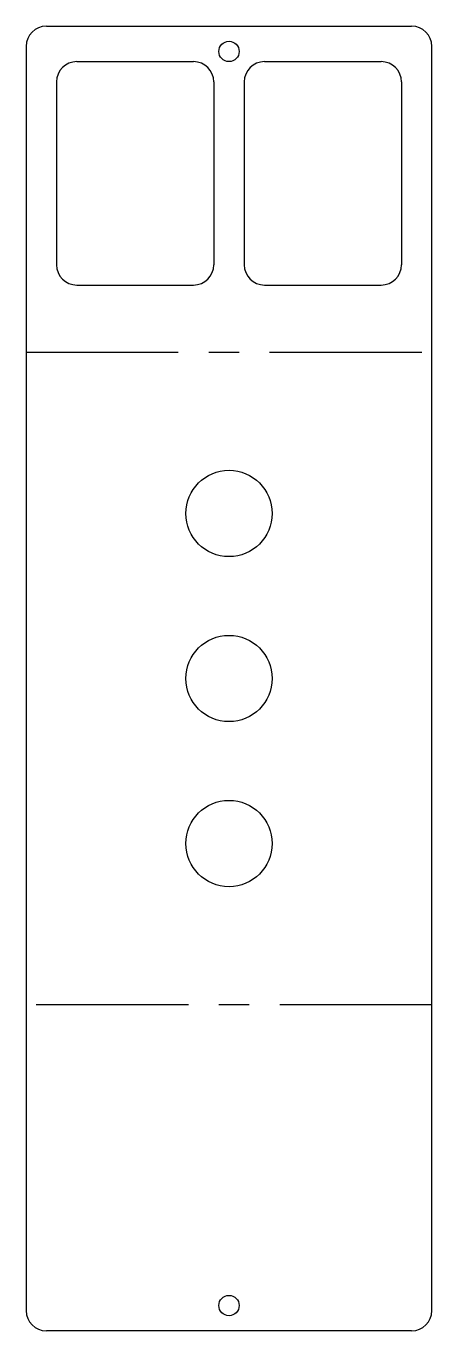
# Model space of a CAD drawing. Extents: x 0 to 40, y -35 to 93.
import ezdxf

# ---------------------------------------------------------------- set-up
doc = ezdxf.new("R2010")
doc.units = 0
doc.header["$MEASUREMENT"] = 0
doc.linetypes.add('AXES', pattern=[24, 15, -3, 3, -3])
doc.layers.get('0').update_dxf_attribs({"linetype": 'CONTINUOUS'})

msp = doc.modelspace()

# ---------------------------------------------------------------- linework, layer by layer
at = {"color": 7}
for p, q in [((2, 93.245129), (38, 93.245129)), ((0, 91.245129), (0, -33.245129)), ((40, -33.245129), (40, 91.245129)), ((38, -35.245129), (2, -35.245129))]:
    msp.add_line(p, q, dxfattribs=at)
at = {"color": 7, "ltscale": 0.2875}
for p, q in [((5, 89.745129), (16.5, 89.745129)), ((23.5, 89.745129), (35, 89.745129)), ((5, 67.745129), (16.5, 67.745129)), ((23.5, 67.745129), (35, 67.745129))]:
    msp.add_line(p, q, dxfattribs=at)
at = {"color": 7, "ltscale": 0.45}
for p, q in [((3, 87.745129), (3, 69.745129)), ((18.5, 87.745129), (18.5, 69.745129)), ((21.5, 87.745129), (21.5, 69.745129)), ((37, 87.745129), (37, 69.745129))]:
    msp.add_line(p, q, dxfattribs=at)
at = {"color": 1, "linetype": 'AXES'}
for p, q in [((0, 61.122564), (40, 61.122564)), ((40, -3.122564), (0, -3.122564))]:
    msp.add_line(p, q, dxfattribs=at)
at = {"color": 7}
for centre, radius in [((20, 90.745623), 1), ((20, 45.25), 4.25), ((20, 29), 4.25), ((20, 12.75), 4.25), ((20, -32.745623), 1)]:
    msp.add_circle(centre, radius, dxfattribs=at)
for centre, start, end in [((2, 91.245129), 90, 180), ((38, 91.245129), 360, 90), ((5, 87.745129), 90, 180), ((16.5, 87.745129), 360, 90), ((23.5, 87.745129), 90, 180), ((35, 87.745129), 360, 90), ((5, 69.745129), 180, 270), ((16.5, 69.745129), 270, 0), ((23.5, 69.745129), 180, 270), ((35, 69.745129), 270, 0), ((2, -33.245129), 180, 270), ((38, -33.245129), 270, 0)]:
    msp.add_arc(centre, 2, start, end, dxfattribs=at)

doc.saveas('drawing.dxf')
